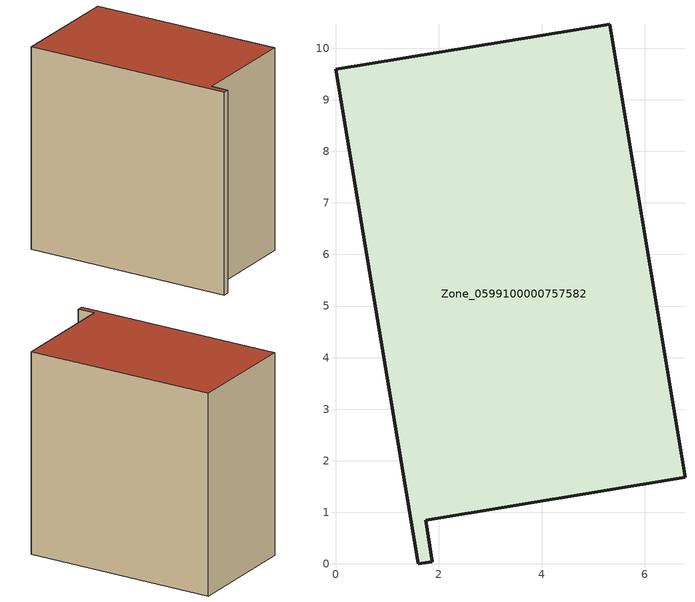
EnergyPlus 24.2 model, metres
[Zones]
Zone_0599100000757582
 floor ground (C_G): 0,9.59 5.32,10.47 6.78,1.68 1.75,0.84 1.88,0.04 1.6,0 z0
 wall outside (C_F): 5.32,10.47 0,9.59 1.6,0 1.88,0.04 1.75,0.84 6.78,1.68 5.32,10.47 z0:9.39
 roof outside (C_R): 0,9.59 1.6,0 1.88,0.04 1.75,0.84 6.78,1.68 5.32,10.47 z9.39
[BUILDING]
Pand.0599100000757582: North Axis=0; Terrain=City; Loads Convergence Tolerance Value=0.04; Temperature Convergence Tolerance Value=0.4; Solar Distribution=FullExterior; Maximum Number of Warmup Days=25; Minimum Number of Warmup Days=1
[Site:Location]
Rotterdam.The.Hague.AP_ZH_NLD Design_Conditions: Latitude=51.96; Longitude=4.45; Time Zone=1; Elevation=-4.5
[SITE:GROUNDTEMPERATURE:BUILDINGSURFACE]
18, 18, 18, 18, 18, 18, 18, 18, 18, 18, 18, 18
[MATERIAL] Thermal Absorptance=0.9; Solar Absorptance=0.7; Visible Absorptance=0.7
Name | Roughness | Thickness | Conductivity | Density | Specific Heat
G.TI.2006-2014 | MediumSmooth | 0.15 | 0.06 | 540 | 1210
F.TI.2006-2014 | Rough | 0.3 | 0.12 | 1920 | 840
R.TI.2006-2014 | MediumRough | 0.2 | 0.08 | 1500 | 1000
[CONSTRUCTION]
C_G: G.TI.2006-2014
C_F: F.TI.2006-2014
C_R: R.TI.2006-2014
[ZONE]
Zone_0599100000757582: Type=1; Multiplier=1; Ceiling Height=Autocalculate; Volume=Autocalculate; Floor Area=autocalculate; Part of Total Floor Area=Yes
[ZONEINFILTRATION:DESIGNFLOWRATE]
Infil_Zone_0599100000757582: Zone or ZoneList or Space or SpaceList=Zone_0599100000757582; Schedule=AlwaysOn; Design Flow Rate Calculation Method=Flow/Area; Flow Rate per Floor Area=0.0015; Constant Term Coefficient=1; Temperature Term Coefficient=0; Velocity Term Coefficient=0; Velocity Squared Term Coefficient=0
[HVACTEMPLATE:ZONE:IDEALLOADSAIRSYSTEM]
Zone_0599100000757582: Maximum Heating Supply Air Temperature=50; Minimum Cooling Supply Air Temperature=13; Maximum Heating Supply Air Humidity Ratio=0.0156; Minimum Cooling Supply Air Humidity Ratio=0.0077; Heating Limit=NoLimit; Cooling Limit=NoLimit; Dehumidification Control Type=ConstantSensibleHeatRatio; Cooling Sensible Heat Ratio=0.7; Dehumidification Setpoint=60; Humidification Control Type=None; Humidification Setpoint=30; Outdoor Air Method=None; Outdoor Air Flow Rate per Person=0.00944; Outdoor Air Flow Rate per Zone Floor Area=0; Outdoor Air Flow Rate per Zone=0; Demand Controlled Ventilation Type=None; Outdoor Air Economizer Type=NoEconomizer; Heat Recovery Type=None; Sensible Heat Recovery Effectiveness=0.7; Latent Heat Recovery Effectiveness=0.65
[ZONECONTROL:THERMOSTAT]
ThermostatControl_Zone_0599100000757582: Zone or ZoneList=Zone_0599100000757582; Control Type Schedule=DualSetpointControlType; Control 1=Thermostat_Zone_0599100000757582; Temperature Difference Between Cutout And Setpoint=0
[THERMOSTATSETPOINT:DUALSETPOINT]
Thermostat_Zone_0599100000757582: Heating Setpoint Temperature Schedule=HeatingSetpoint_Zone_0599100000757582; Cooling Setpoint Temperature Schedule=CoolingSetpoint_Zone_0599100000757582
[SCHEDULE:COMPACT]
HeatingSetpoint_Zone_0599100000757582: Through: 12/31, For: AllDays, Until: 24:00, 21
CoolingSetpoint_Zone_0599100000757582: Through: 12/31, For: AllDays, Until: 24:00, 24
DualSetpointControlType: Through: 12/31, For: AllDays, Until: 24:00, 4
AlwaysOn: Through: 12/31, For: AllDays, Until: 24:00, 1
